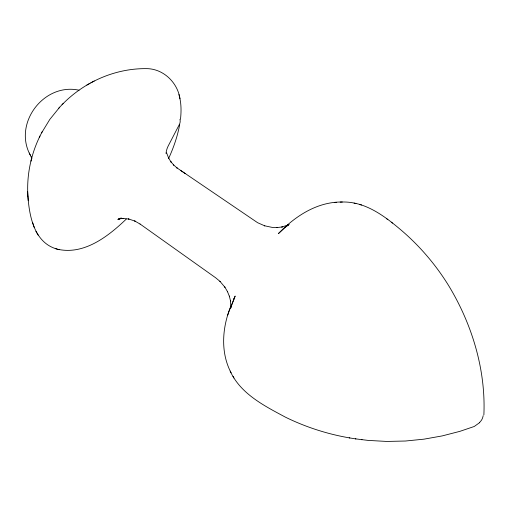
<?xml version="1.0" encoding="UTF-8"?>
<svg xmlns="http://www.w3.org/2000/svg" width="510" height="510" viewBox="0 0 510 510"><rect width="100%" height="100%" fill="white"/><g stroke="black" fill="none" stroke-linecap="round" stroke-linejoin="round"><path stroke-width="0.76" d="M27.922 196.089C26.52 175.472 30.887 154.543 39.99 136.017M230.915 306.006L230.877 306.924L230.431 300.32L230.533 300.97L229.322 296.087L229.494 296.59L227.377 291.369L227.581 291.796L224.757 286.939L224.987 287.296L219.912 281.284L220.199 281.545L215.66 277.778L140.02 223.998M180.508 119.2C181.299 111.754 181.369 104.085 179.507 96.785M230.641 308.397L230.941 306.529M483.875 414.917C485.89 369.705 471.999 324.022 448.539 285.441C435.801 264.83 419.908 246.177 401.497 230.424C384.228 215.73 364.14 200.519 340.151 202.107M179.718 124.383C177.582 136.144 173.655 147.524 168.663 158.368M30.957 161.192L31.658 158.183M230.603 308.32L231.024 306.574M230.807 307.524L235.155 296.055L229.226 310.73M230.469 307.135C222.162 327.936 220.384 352.55 231.106 372.835M227.74 315.046L229.079 311.176M233.733 299.23L234.319 297.948M41.61 132.868L49.776 119.461L59.702 107.183M39.283 137.432L42.132 131.809M479.387 422.771L481.274 420.495A19.431 14.994 34.9 0 0 483.148 415.682M62.041 104.722C84.214 81.727 116.057 67.785 148.123 68.671C164.258 69.596 177.633 83.009 179.985 98.749M58.816 108.133L63.195 103.485M479.317 422.86L474.243 426.481L459.886 431.352L442.151 435.922L423.944 439.167L405.431 441.022L386.784 441.437L368.182 440.411L355.349 438.842M126.327 219.045C108.337 236.289 84.156 255.242 57.598 249.243M287.748 225.312L285.262 227.211L288.284 224.923L281.737 227.039L282.355 226.944L276.771 227.575L277.319 227.543L272.181 227.396L264.397 225.745L264.786 225.86L257.633 222.717L176.76 167.752L177.148 168.064L173.438 164.781L173.808 165.151L170.875 161.734L171.194 162.199L168.485 157.909L168.791 158.457L166.547 152.783M287.927 225.12L286.952 225.662L289.132 224.432L286.971 225.802L278.383 233.637C295.092 216.163 317.303 201.616 342.331 202.011M86.878 85.043L89.964 83.353M90.914 82.824L94.242 81.001M119.468 218.758L118.269 219.351L121.246 217.878M120.099 218.446L117.855 219.415L121.265 218.458L119.518 218.771L123.579 218.401L122.84 218.42L129.03 219.058L128.45 218.937L135.118 221.13L134.634 220.926L140.123 224.069M334.26 202.419L336.409 202.323M79.05 90.206C43.828 82.537 13.005 123.407 30.256 155.053M230.176 371.114C240.688 393.994 264.358 405.852 285.434 417.161C305.751 427.125 327.503 434.137 349.809 437.95M361.539 439.671L362.023 439.747M349.197 437.854L355.897 438.925M354.093 203.146L355.916 203.586M359.779 204.555L361.59 204.994M27.655 191.811C28.719 213.033 32.857 242.397 57.018 249.071M55.258 248.587L59.332 249.721M182.892 172.004L185.168 173.553M180.922 170.659L182.057 171.436M386.58 218.701L387.804 219.606M391.272 222.22L392.458 223.087M35.904 231.253L36.892 232.968M37.141 233.389L38.129 235.11M233.013 376.297L233.943 378.018M29.274 153.038L31.856 158.298M31.142 156.844L31.83 158.247M32.755 222.902L34.24 227.447M178.953 94.522L179.444 96.53M27.948 196.28L28.229 200.736M179.953 119.308A14.911 10.296 9.1 0 1 179.361 124.497L168.287 145.822A40.175 28.662 11.3 0 0 166.024 153.516"/></g></svg>
